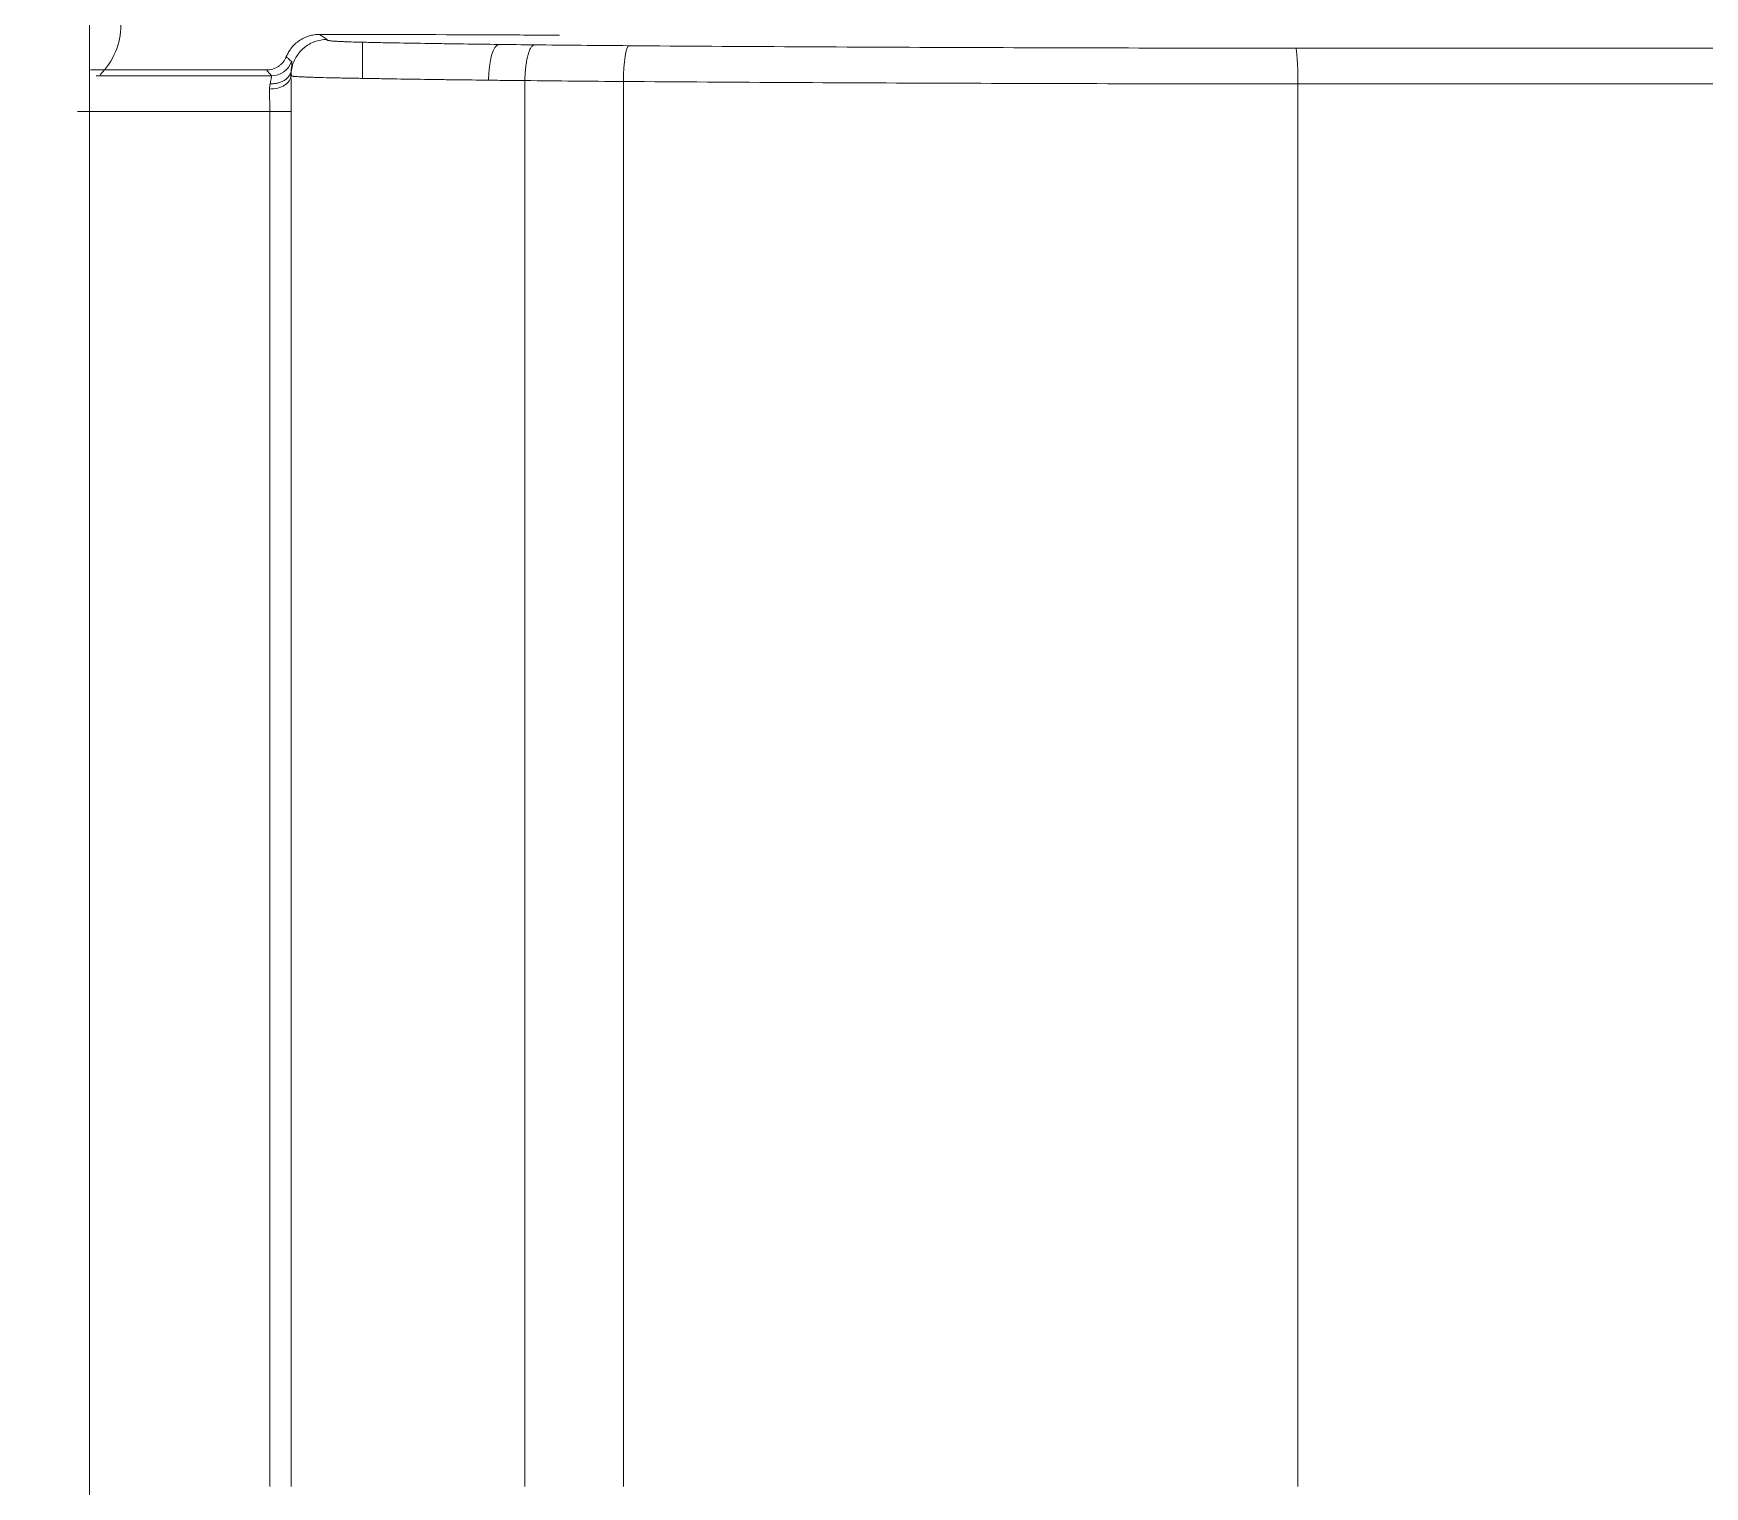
# Model space of a CAD drawing. Header units: inches. Extents: x 405346 to 489838, y -25612 to 14934.
# Drawn here: x 463140.35 to 463162.47, y 4036.64 to 4055.88 of the extents above; entities that cross this region are included whole.
import ezdxf

# ---------------------------------------------------------------- set-up
doc = ezdxf.new("R2010")
doc.units = ezdxf.units.IN
doc.header["$LTSCALE"] = 200
doc.header["$MEASUREMENT"] = 0
doc.layers.add('SS-EQ', color=2, linetype='Continuous', lineweight=20)

# ---------------------------------------------------------------- blocks, each defined once
blk = doc.blocks.new('4way무풍')
at = {"layer": 'SS-EQ'}
for p, q in [((348.702, -266.029), (346.374, -266.029)), ((346.45, -266.105), (348.768, -266.105)), ((349.028, -266.066), (349.027, -266.104)), ((349.035, -266.026), (349.03, -266.05)), ((353.428, -284.784), (353.428, -266.182)), ((362.355, -266.214), (362.355, -284.784)), ((348.747, -266.578), (346.201, -266.578)), ((348.747, -284.784), (348.747, -266.578)), ((348.747, -266.578), (349.031, -266.578)), ((349.031, -266.578), (349.031, -284.784))]:
    blk.add_line(p, q, dxfattribs=at)
for centre, major_axis, ratio, start_param, end_param in [((345.828, -265.423), (0.671, -0.671), 0.998783, 0, 0.775553), ((351.775, -266.165), (0.006, 0.474), 0.28268, 0.036391, 1.574279), ((353.497, -266.182), (0.004, 0.474), 0.147083, 0.03553, 1.572098), ((362.328, -266.214), (0, 0.474), 0.058025, 4.712392, 6.24822), ((348.742, -266.104), (0.284, -0.001), 0.626198, 4.713549, 6.286145), ((348.768, -265.821), (0.214, 0.188), 0.997577, 3.9931, 5.209009)]:
    blk.add_ellipse(centre, major_axis=major_axis, ratio=ratio, start_param=start_param, end_param=end_param, dxfattribs=at)
for points, knots in [([(346.359, 0), (346.359, -27.812), (346.359, -55.624), (346.359, -97.341), (346.359, -111.247), (346.359, -139.059), (346.359, -152.965), (346.359, -180.777), (346.359, -194.683), (346.359, -222.494), (346.359, -236.4), (346.359, -257.259), (346.358, -264.212), (346.359, -272.903), (346.359, -274.641), (346.359, -277.249), (346.359, -278.118), (346.358, -279.856), (346.358, -280.725), (346.358, -282.029), (346.358, -282.463), (346.358, -283.333), (346.359, -283.767), (346.359, -284.419), (346.359, -284.636), (346.359, -285.071), (346.358, -285.288), (346.355, -285.723), (346.353, -285.94), (346.346, -286.374), (346.341, -286.592), (346.322, -287.243), (346.305, -287.678), (346.262, -288.546), (346.236, -288.98), (346.174, -289.849), (346.138, -290.283), (346.078, -290.934), (346.057, -291.151), (346.012, -291.585), (345.894, -292.666), (345.748, -293.741), (345.479, -295.45), (345.327, -296.299), (344.817, -298.834), (344.407, -300.505), (343.687, -302.982), (343.172, -304.624), (342.294, -307.059), (341.638, -308.663), (341.119, -309.858), (340.941, -310.256), (340.714, -310.751), (340.668, -310.85), (340.576, -311.047), (340.437, -311.343), (339.919, -312.422), (339.029, -314.158), (338.177, -315.66), (336.854, -317.881), (335.912, -319.32), (334.41, -321.418), (333.379, -322.796), (331.741, -324.801), (330.589, -326.095), (329.702, -327.051), (329.403, -327.366), (329.024, -327.758), (328.947, -327.836), (328.795, -327.992), (328.566, -328.224), (327.719, -329.07), (326.303, -330.412), (324.35, -332.111), (322.332, -333.722), (320.944, -334.738), (319.535, -335.724), (318.819, -336.202), (317.367, -337.13), (315.893, -338.028), (314.376, -338.866), (313.222, -339.473), (312.835, -339.671), (312.249, -339.963), (312.054, -340.059), (311.662, -340.249), (309.896, -341.094), (308.103, -341.848), (305.68, -342.75), (304.055, -343.316), (302.408, -343.813), (299.923, -344.506), (298.245, -344.898), (295.697, -345.382), (294.842, -345.525), (293.766, -345.682), (293.551, -345.712), (293.12, -345.771), (292.903, -345.799), (292.254, -345.88), (291.821, -345.929), (290.523, -346.062), (289.657, -346.132), (288.357, -346.21), (287.924, -346.232), (287.057, -346.265), (286.624, -346.277), (285.974, -346.288), (285.757, -346.291), (285.323, -346.293), (285.107, -346.294), (284.673, -346.294), (284.456, -346.294), (284.023, -346.294), (283.806, -346.293), (283.156, -346.293), (282.722, -346.293), (281.855, -346.293), (281.421, -346.293), (280.121, -346.293), (279.253, -346.294), (277.519, -346.294), (276.652, -346.294), (274.051, -346.294), (272.316, -346.294), (267.113, -346.294), (263.645, -346.293), (256.708, -346.293), (253.239, -346.294), (242.833, -346.294), (235.896, -346.294), (222.022, -346.294), (215.084, -346.294), (194.273, -346.294), (180.399, -346.294), (152.65, -346.294), (138.775, -346.294), (111.027, -346.294), (97.152, -346.294), (69.404, -346.294), (55.529, -346.294), (34.718, -346.294), (27.78, -346.294), (13.906, -346.294), (6.969, -346.294), (0.032, -346.294)], [0, 0, 0, 0, 0.125, 0.125, 0.1875, 0.1875, 0.25, 0.25, 0.3125, 0.3125, 0.375, 0.375, 0.40625, 0.40625, 0.414063, 0.414063, 0.417969, 0.417969, 0.421875, 0.421875, 0.423828, 0.423828, 0.425781, 0.425781, 0.426758, 0.426758, 0.427734, 0.427734, 0.428711, 0.428711, 0.429688, 0.429688, 0.431641, 0.431641, 0.433594, 0.433594, 0.435547, 0.435547, 0.436523, 0.436523, 0.4375, 0.441406, 0.441406, 0.445313, 0.445313, 0.453125, 0.453125, 0.457031, 0.460938, 0.464844, 0.464844, 0.466797, 0.466797, 0.467285, 0.467285, 0.467773, 0.46875, 0.472656, 0.476563, 0.476563, 0.484375, 0.484375, 0.488281, 0.492188, 0.496094, 0.496094, 0.498047, 0.498047, 0.498535, 0.498535, 0.499023, 0.5, 0.503906, 0.507813, 0.511719, 0.515625, 0.515625, 0.519531, 0.519531, 0.523438, 0.527344, 0.527344, 0.529297, 0.529297, 0.530273, 0.530273, 0.53125, 0.539063, 0.539063, 0.542969, 0.546875, 0.546875, 0.554688, 0.554688, 0.558594, 0.558594, 0.55957, 0.55957, 0.560547, 0.560547, 0.5625, 0.5625, 0.566406, 0.566406, 0.568359, 0.568359, 0.570313, 0.570313, 0.571289, 0.571289, 0.572266, 0.572266, 0.573242, 0.573242, 0.574219, 0.574219, 0.576172, 0.576172, 0.578125, 0.578125, 0.582031, 0.582031, 0.585938, 0.585938, 0.59375, 0.59375, 0.609375, 0.609375, 0.625, 0.625, 0.65625, 0.65625, 0.6875, 0.6875, 0.75, 0.75, 0.8125, 0.8125, 0.875, 0.875, 0.9375, 0.9375, 0.96875, 0.96875, 1, 1, 1, 1]), ([(348.965, -265.853), (348.974, -265.831), (348.984, -265.811), (349.002, -265.781), (349.008, -265.771), (349.022, -265.752), (349.029, -265.742), (349.051, -265.715), (349.083, -265.681), (349.12, -265.652), (349.149, -265.633), (349.159, -265.626), (349.18, -265.615), (349.19, -265.61), (349.221, -265.595), (349.243, -265.586), (349.288, -265.573), (349.311, -265.567), (349.357, -265.561), (349.381, -265.559), (349.404, -265.559)], [0, 0, 0, 0, 0.125, 0.125, 0.1875, 0.1875, 0.25, 0.25, 0.375, 0.5, 0.5, 0.5625, 0.5625, 0.625, 0.625, 0.75, 0.75, 0.875, 0.875, 1, 1, 1, 1]), ([(349.504, -265.626), (349.501, -265.626), (349.497, -265.626), (349.49, -265.626), (349.487, -265.626), (349.476, -265.627), (349.455, -265.628), (349.435, -265.631), (349.393, -265.638), (349.366, -265.645), (349.327, -265.66), (349.314, -265.665), (349.288, -265.677), (349.276, -265.684), (349.24, -265.705), (349.217, -265.721), (349.194, -265.74), (349.193, -265.741), (349.192, -265.742)], [0, 0, 0, 0, 0.030822, 0.030822, 0.061644, 0.061644, 0.123289, 0.246578, 0.246578, 0.493156, 0.493156, 0.616445, 0.616445, 0.739733, 0.739733, 0.986311, 0.986311, 1, 1, 1, 1]), ([(349.404, -265.559), (349.421, -265.57), (349.437, -265.581), (349.471, -265.603), (349.488, -265.615), (349.504, -265.626)], [0, 0, 0, 0, 0.495375, 0.495375, 1, 1, 1, 1]), ([(349.404, -265.559), (350.152, -265.56), (350.899, -265.562), (351.677, -265.564), (351.708, -265.564), (351.739, -265.564)], [0, 0, 0, 0, 0.960481, 0.960481, 1, 1, 1, 1]), ([(349.504, -265.626), (349.502, -265.628), (349.501, -265.629), (349.502, -265.633), (349.504, -265.635), (349.511, -265.637), (349.514, -265.638), (349.521, -265.64), (349.525, -265.641), (349.537, -265.642), (349.543, -265.643), (349.559, -265.645), (349.577, -265.647), (349.6, -265.648), (349.619, -265.649), (349.626, -265.65), (349.639, -265.65), (349.646, -265.651), (349.668, -265.652), (349.683, -265.653), (349.714, -265.654), (349.73, -265.655), (349.779, -265.657), (349.815, -265.658), (349.863, -265.66), (349.873, -265.66), (349.893, -265.66), (349.903, -265.661), (349.934, -265.661), (349.955, -265.662), (349.975, -265.663)], [0, 0, 0, 0, 0.125, 0.125, 0.25, 0.25, 0.3125, 0.3125, 0.375, 0.375, 0.4375, 0.4375, 0.5, 0.5625, 0.5625, 0.59375, 0.59375, 0.625, 0.625, 0.6875, 0.6875, 0.75, 0.75, 0.875, 0.875, 0.90625, 0.90625, 0.9375, 0.9375, 1, 1, 1, 1]), ([(349.974, -266.106), (349.974, -266.074), (349.974, -266.044), (349.975, -265.999), (349.975, -265.984), (349.975, -265.962), (349.975, -265.955), (349.975, -265.941), (349.975, -265.934), (349.975, -265.9), (349.975, -265.875), (349.975, -265.839), (349.975, -265.827), (349.975, -265.806), (349.975, -265.785), (349.975, -265.767), (349.975, -265.75), (349.975, -265.742), (349.975, -265.719), (349.975, -265.707), (349.975, -265.691), (349.975, -265.687), (349.975, -265.679), (349.975, -265.675), (349.975, -265.667), (349.975, -265.664), (349.975, -265.663)], [0, 0, 0, 0, 0.125, 0.125, 0.1875, 0.1875, 0.21875, 0.21875, 0.25, 0.25, 0.375, 0.375, 0.4375, 0.4375, 0.5, 0.5625, 0.5625, 0.625, 0.625, 0.75, 0.75, 0.8125, 0.8125, 0.875, 0.875, 1, 1, 1, 1]), ([(349.975, -265.663), (350.01, -265.663), (350.045, -265.664), (350.116, -265.666), (350.152, -265.666), (350.224, -265.668), (350.26, -265.669), (350.333, -265.67), (350.516, -265.673), (350.703, -265.676), (350.929, -265.68), (351.005, -265.681), (351.158, -265.683), (351.235, -265.684), (351.465, -265.687), (351.62, -265.689), (351.776, -265.691)], [0, 0, 0, 0, 0.0625, 0.0625, 0.125, 0.125, 0.1875, 0.1875, 0.25, 0.5, 0.5, 0.625, 0.625, 0.75, 0.75, 1, 1, 1, 1]), ([(348.702, -266.029), (348.73, -266.029), (348.758, -266.025), (348.791, -266.015), (348.798, -266.013), (348.811, -266.008), (348.818, -266.005), (348.837, -265.996), (348.849, -265.989), (348.872, -265.974), (348.883, -265.965), (348.904, -265.946), (348.913, -265.936), (348.931, -265.914), (348.939, -265.903), (348.953, -265.879), (348.96, -265.866), (348.965, -265.853)], [0, 0, 0, 0, 0.25, 0.25, 0.3125, 0.3125, 0.375, 0.375, 0.5, 0.5, 0.625, 0.625, 0.75, 0.75, 0.875, 0.875, 1, 1, 1, 1]), ([(348.965, -265.853), (348.974, -265.862), (348.983, -265.87), (349.006, -265.892), (349.02, -265.906), (349.035, -265.919)], [0, 0, 0, 0, 0.392956, 0.392956, 1, 1, 1, 1]), ([(349.193, -265.743), (349.18, -265.753), (349.137, -265.793), (349.064, -265.9), (349.023, -266.02), (349.03, -266.089), (349.032, -266.104)], [0, 0, 0, 0, 0.142533, 0.510106, 0.897233, 1, 1, 1, 1]), ([(352.123, -266.17), (352.124, -266.14), (352.125, -266.11), (352.129, -266.05), (352.131, -266.021), (352.138, -265.965), (352.141, -265.938), (352.151, -265.887), (352.156, -265.863), (352.167, -265.819), (352.173, -265.799), (352.187, -265.765), (352.194, -265.75), (352.208, -265.725), (352.216, -265.715), (352.231, -265.702), (352.239, -265.698), (352.247, -265.697)], [0, 0, 0, 0, 0.125, 0.125, 0.25, 0.25, 0.375, 0.375, 0.5, 0.5, 0.625, 0.625, 0.75, 0.75, 0.875, 0.875, 1, 1, 1, 1]), ([(352.247, -265.697), (352.453, -265.699), (352.661, -265.701), (353.078, -265.705), (353.288, -265.707), (353.499, -265.708)], [0, 0, 0, 0, 0.5, 0.5, 1, 1, 1, 1]), ([(353.499, -265.708), (354.231, -265.714), (355.698, -265.723), (357.903, -265.733), (359.376, -265.737), (360.851, -265.74), (361.59, -265.74), (362.329, -265.74)], [0, 0, 0, 0, 0.25, 0.5, 0.75, 0.75, 1, 1, 1, 1]), ([(362.329, -265.74), (363.671, -265.74), (365.01, -265.74), (367.014, -265.741), (367.682, -265.741), (369.016, -265.741), (369.682, -265.741), (373.011, -265.741), (375.666, -265.741), (378.976, -265.742), (379.637, -265.742), (380.959, -265.742), (381.62, -265.742), (383.6, -265.742), (384.918, -265.742), (387.55, -265.742), (388.864, -265.742), (391.488, -265.742), (392.798, -265.743), (395.416, -265.743), (396.723, -265.743), (399.335, -265.743), (400.639, -265.743), (403.244, -265.743), (404.545, -265.743), (407.145, -265.743), (408.444, -265.744), (411.038, -265.744), (412.335, -265.744), (414.925, -265.744), (416.219, -265.744), (418.805, -265.744), (420.743, -265.744), (422.679, -265.744), (423.647, -265.744), (423.969, -265.744), (424.614, -265.744), (424.937, -265.744), (425.259, -265.744)], [0, 0, 0, 0, 0.0625, 0.0625, 0.09375, 0.09375, 0.125, 0.125, 0.25, 0.25, 0.28125, 0.28125, 0.3125, 0.3125, 0.375, 0.375, 0.4375, 0.4375, 0.5, 0.5, 0.5625, 0.5625, 0.625, 0.625, 0.6875, 0.6875, 0.75, 0.75, 0.8125, 0.8125, 0.875, 0.875, 0.9375, 0.96875, 0.96875, 0.984375, 0.984375, 1, 1, 1, 1]), ([(348.752, -266.211), (348.756, -266.212), (348.761, -266.212), (348.769, -266.212), (348.773, -266.212), (348.786, -266.212), (348.795, -266.211), (348.82, -266.209), (348.836, -266.206), (348.86, -266.201), (348.867, -266.199), (348.883, -266.194), (348.89, -266.191), (348.912, -266.182), (348.926, -266.175), (348.945, -266.163), (348.951, -266.159), (348.963, -266.15), (348.968, -266.145), (348.984, -266.131), (348.993, -266.12), (349.006, -266.103), (349.009, -266.098), (349.016, -266.086), (349.019, -266.08), (349.027, -266.062), (349.031, -266.049), (349.033, -266.036)], [0, 0, 0, 0, 0.03125, 0.03125, 0.0625, 0.0625, 0.125, 0.125, 0.25, 0.25, 0.3125, 0.3125, 0.375, 0.375, 0.5, 0.5, 0.5625, 0.5625, 0.625, 0.625, 0.75, 0.75, 0.8125, 0.8125, 0.875, 0.875, 1, 1, 1, 1]), ([(348.752, -266.211), (348.754, -266.196), (348.757, -266.181), (348.761, -266.163), (348.762, -266.157), (348.764, -266.146), (348.765, -266.141), (348.768, -266.127), (348.771, -266.113), (348.77, -266.107), (348.768, -266.105)], [0, 0, 0, 0, 0.25, 0.25, 0.375, 0.375, 0.5, 0.5, 0.75, 1, 1, 1, 1]), ([(349.974, -266.141), (349.907, -266.14), (349.84, -266.138), (349.742, -266.137), (349.709, -266.136), (349.661, -266.135), (349.646, -266.135), (349.614, -266.134), (349.598, -266.134), (349.522, -266.132), (349.466, -266.131), (349.387, -266.129), (349.362, -266.128), (349.326, -266.127), (349.314, -266.126), (349.291, -266.126), (349.279, -266.125), (349.263, -266.125), (349.257, -266.124), (349.246, -266.124), (349.241, -266.124), (349.225, -266.123), (349.194, -266.122), (349.167, -266.121), (349.119, -266.119), (349.094, -266.117), (349.07, -266.115), (349.065, -266.115), (349.058, -266.114), (349.054, -266.113), (349.048, -266.113), (349.045, -266.112), (349.041, -266.111), (349.03, -266.109), (349.026, -266.106), (349.027, -266.104)], [0, 0, 0, 0, 0.125, 0.125, 0.1875, 0.1875, 0.21875, 0.21875, 0.25, 0.25, 0.375, 0.375, 0.4375, 0.4375, 0.46875, 0.46875, 0.5, 0.5, 0.515625, 0.515625, 0.53125, 0.53125, 0.5625, 0.625, 0.625, 0.75, 0.75, 0.78125, 0.78125, 0.8125, 0.8125, 0.84375, 0.84375, 0.875, 1, 1, 1, 1]), ([(349.027, -266.104), (349.027, -266.138), (349.027, -266.174), (349.028, -266.249), (349.028, -266.288), (349.029, -266.37), (349.03, -266.411), (349.03, -266.494), (349.031, -266.536), (349.031, -266.578)], [0, 0, 0, 0, 0.25, 0.25, 0.5, 0.5, 0.75, 0.75, 1, 1, 1, 1]), ([(349.035, -265.919), (349.036, -265.921), (349.038, -265.925), (349.039, -265.936), (349.039, -265.943), (349.038, -265.958), (349.037, -265.963), (349.037, -265.975), (349.036, -265.981), (349.035, -266.002), (349.034, -266.018), (349.033, -266.036)], [0, 0, 0, 0, 0.25, 0.25, 0.5, 0.5, 0.625, 0.625, 0.75, 0.75, 1, 1, 1, 1]), ([(349.048, -265.966), (349.047, -265.972), (349.045, -265.978), (349.04, -265.998), (349.037, -266.012), (349.035, -266.026)], [0, 0, 0, 0, 0.314358, 0.314358, 1, 1, 1, 1]), ([(348.742, -266.282), (348.742, -266.269), (348.743, -266.256), (348.747, -266.233), (348.749, -266.222), (348.752, -266.211)], [0, 0, 0, 0, 0.5, 0.5, 1, 1, 1, 1]), ([(348.747, -266.578), (348.747, -266.551), (348.746, -266.525), (348.746, -266.472), (348.745, -266.447), (348.744, -266.396), (348.743, -266.347), (348.742, -266.303), (348.742, -266.282)], [0, 0, 0, 0, 0.25, 0.25, 0.5, 0.5, 0.75, 1, 1, 1, 1]), ([(351.641, -266.165), (351.498, -266.163), (351.355, -266.161), (351.143, -266.159), (351.072, -266.158), (350.932, -266.156), (350.722, -266.153), (350.514, -266.15), (350.309, -266.147), (350.242, -266.145), (350.141, -266.144), (350.107, -266.143), (350.041, -266.142), (350.007, -266.141), (349.974, -266.141)], [0, 0, 0, 0, 0.25, 0.25, 0.375, 0.375, 0.5, 0.75, 0.75, 0.875, 0.875, 0.9375, 0.9375, 1, 1, 1, 1]), ([(352.123, -266.17), (352.043, -266.17), (351.962, -266.169), (351.801, -266.167), (351.721, -266.166), (351.641, -266.165)], [0, 0, 0, 0, 0.5, 0.5, 1, 1, 1, 1]), ([(362.355, -266.214), (361.608, -266.214), (360.861, -266.213), (359.37, -266.21), (357.88, -266.206), (355.651, -266.197), (354.168, -266.187), (353.428, -266.182)], [0, 0, 0, 0, 0.25, 0.25, 0.5, 0.75, 1, 1, 1, 1]), ([(425.386, -266.218), (425.063, -266.218), (424.74, -266.218), (424.094, -266.218), (423.771, -266.218), (422.802, -266.218), (420.863, -266.218), (418.922, -266.218), (416.331, -266.218), (415.035, -266.217), (412.441, -266.217), (411.143, -266.217), (408.544, -266.217), (407.243, -266.217), (404.639, -266.217), (403.336, -266.217), (400.727, -266.217), (399.42, -266.217), (396.805, -266.216), (395.495, -266.216), (392.874, -266.216), (390.905, -266.216), (388.932, -266.216), (387.616, -266.216), (386.957, -266.216), (384.98, -266.215), (383.661, -266.215), (381.677, -266.215), (381.016, -266.215), (379.691, -266.215), (379.029, -266.215), (375.713, -266.215), (373.055, -266.215), (369.72, -266.214), (369.053, -266.214), (367.717, -266.214), (367.048, -266.214), (365.041, -266.214), (363.7, -266.214), (362.355, -266.214)], [0, 0, 0, 0, 0.015625, 0.015625, 0.03125, 0.03125, 0.0625, 0.125, 0.125, 0.1875, 0.1875, 0.25, 0.25, 0.3125, 0.3125, 0.375, 0.375, 0.4375, 0.4375, 0.5, 0.5, 0.5625, 0.59375, 0.59375, 0.625, 0.625, 0.6875, 0.6875, 0.71875, 0.71875, 0.75, 0.75, 0.875, 0.875, 0.90625, 0.90625, 0.9375, 0.9375, 1, 1, 1, 1])]:
    blk.add_open_spline(points, degree=3, knots=knots, dxfattribs=at)
for points, degree in [([(352.581, -265.571), (352.3, -265.569), (352.019, -265.566), (351.739, -265.564)], 3), ([(351.776, -265.691), (351.932, -265.693), (352.089, -265.695), (352.247, -265.697)], 3), ([(348.768, -266.105), (348.746, -266.08), (348.724, -266.055), (348.702, -266.029)], 3), ([(349.033, -266.036), (349.034, -266.033), (349.034, -266.03), (349.035, -266.026)], 3), ([(349.974, -266.141), (349.974, -266.129), (349.974, -266.117), (349.974, -266.106)], 3), ([(353.428, -266.182), (352.988, -266.179), (352.553, -266.175), (352.123, -266.17)], 3), ([(352.123, -284.784), (352.123, -266.17)], 1)]:
    blk.add_open_spline(points, degree=degree, dxfattribs=at)

msp = doc.modelspace()

# ---------------------------------------------------------------- block references
msp.add_blockref('4way무풍', (462794.732, 4321.426))

doc.saveas('drawing.dxf')
